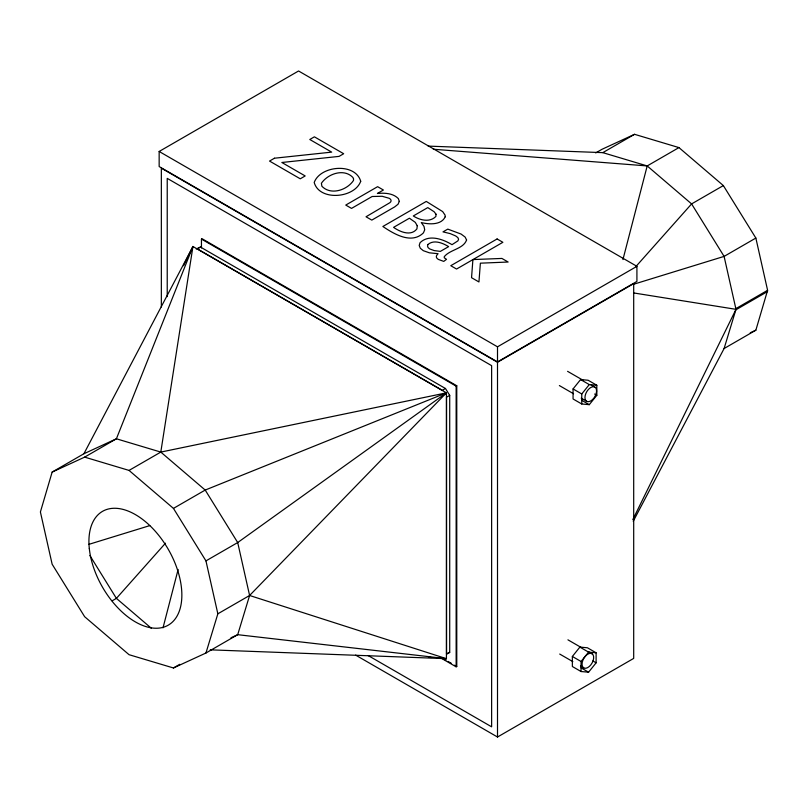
<?xml version="1.0" encoding="UTF-8"?>
<svg xmlns="http://www.w3.org/2000/svg" width="808" height="808" viewBox="0 0 808 808"><rect width="100%" height="100%" fill="white"/><g stroke="black" fill="none" stroke-linecap="round" stroke-linejoin="round"><path stroke-width="1.21" d="M205.949 653.015L217.847 613.817L249.601 595.486L446.43 658.672L237.703 634.684L205.949 653.015L173.447 667.974L129.048 654.692L84.648 616.706L52.146 564.226L40.4 511.969L52.146 472.084L84.648 457.126L129.048 470.418L160.802 452.086L192.94 246.491L446.43 392.85L446.43 658.672L210.232 649.834M163.014 627.836L178.134 569.478M622.938 259.57L647.198 165.933L678.952 147.591L723.352 185.577L755.854 238.057L767.6 290.314L755.854 330.199L724.099 348.531L633.24 521.261M52.146 472.084L83.901 453.753L116.403 438.794L160.802 452.086L446.43 392.85L249.601 595.486L237.703 634.684L230.977 637.775M724.099 348.531L735.997 309.333L724.099 256.399L691.597 203.909L647.198 165.933L602.798 152.641L428.159 146.107M83.901 453.753L192.94 246.491L116.403 438.794L84.648 457.126M183.507 265.711L192.94 246.491M632.815 519.625L735.997 309.333L633.573 292.93M573.064 388.941L580.588 379.568L588.123 380.245L596.819 385.264L596.819 395.304L589.285 404.667L581.76 403.99L573.064 398.98L573.064 388.941L581.76 393.961L581.76 403.99M581.76 393.961L589.285 384.588L596.819 385.264M572.357 656.47L579.881 647.107L587.416 647.774L596.112 652.793L596.112 662.833L588.577 672.195L581.053 671.529L572.357 666.509L572.357 656.47L581.053 661.489L581.053 671.529M581.053 661.489L588.577 652.127L596.112 652.793M165.488 543.188L116.403 598.375L112.171 600.819M635.856 266.589L691.597 203.909L723.352 185.577M159.156 151.47L298.566 70.983L636.916 266.327L636.916 281.416L497.506 361.903L159.156 166.559L159.156 151.47L497.506 346.814L636.916 266.327M201.455 247.904L201.455 239.087L202.081 238.734L456.772 385.769L456.772 666.459L456.146 666.822L440.845 657.985M445.461 388.496L200.475 247.056L197.303 248.884L442.279 390.325L445.461 388.496L449.713 395.364L449.713 652.369L446.541 654.197L446.541 397.193L449.713 395.364M595.698 152.934L602.051 149.268L634.553 134.31L678.952 147.591M602.798 152.641L634.553 134.31M129.048 470.418L173.447 508.394L205.202 490.062L446.43 392.85L237.703 542.552L205.949 560.883L217.847 613.817M201.455 239.087L456.146 386.133L456.772 385.769M161.347 306.969L161.347 168.175L497.506 362.257L633.694 283.628L633.694 658.399L497.506 737.017L355.621 655.106M755.854 238.057L724.099 256.399L633.038 284.436M767.6 290.314L735.835 308.656L735.835 309.838L767.6 291.506M173.447 667.974L179.8 664.307M196.223 249.005L200.475 247.056M750.248 332.775L755.854 330.199M446.521 653.834L449.713 652.369M88.698 544.41L149.803 525.604M433.29 149.227L647.198 165.933M428.816 657.298L431.331 657.49M438.875 658.086L446.43 658.672M567.59 371.337L582.871 380.154M590.507 384.568L594.87 387.093A8.211 4.747 -60 0 1 592.274 399.819A8.211 4.747 -60 0 1 585.154 395.708A8.211 4.747 -60 0 1 594.87 387.093M580.588 379.568L589.285 384.588M594.638 394.041L596.819 395.304M559.368 385.567L573.559 393.759M581.205 398.172L586.659 401.313M581.679 400.273L589.285 404.667M567.933 639.825L581.043 647.4M588.689 651.814L591.971 653.702A8.211 4.747 -60 0 1 589.365 666.428A8.211 4.747 -60 0 1 582.255 662.318A8.211 4.747 -60 0 1 591.971 653.702M579.881 647.107L588.577 652.127M592.85 660.954L596.112 662.833M559.712 654.056L572.832 661.621M580.477 666.045L583.75 667.933M580.972 667.812L588.577 672.195M442.562 658.257L445.844 660.146M448.026 661.409L451.308 663.307M454.581 665.196L456.772 666.459M368.196 655.571L491.628 726.826L491.628 365.65L167.226 178.366L167.226 296.657M160.802 452.086L205.202 490.062L237.703 542.552L249.601 595.486M151.359 628.27L116.403 598.375L89.87 555.53M173.447 508.394L205.949 560.883M497.506 346.814L497.506 361.903M497.506 362.257L497.506 737.017M456.146 386.133L456.146 666.822M353.55 178.962L353.48 180.477C347.147 190.062 330.815 195.657 321.877 186.234L321.402 183.285C327.796 173.791 344.006 168.054 352.945 177.518L353.55 178.962M436.027 214.211L435.886 216.443C429.846 222.745 419.817 220.231 413.312 215.958L427.775 207.606L434.128 211.736L436.027 214.211M472.902 259.61L471.549 277.7L478.942 281.962L480.376 263.176L508.131 262.024L501.909 258.439L472.963 259.57M417.231 225.684L416.938 228.856C411.009 236.613 399.98 231.876 393.577 227.361L409.414 218.211L415.261 222.331L417.231 225.684M466.58 240.006C463.287 249.117 450.016 249.46 444.249 256.702L444.269 257.792L446.521 259.317L443.744 261.398L438.461 259.439A6.615 3.818 0 0 1 436.724 255.328L438.077 253.692L429.391 252.823L423.291 250.682L420.291 248.228L419.201 245.46L420.049 242.703C428.907 233.997 442.925 239.168 452.015 244.673L457.924 240.845L458.591 239.229L457.853 237.602L455.712 235.966L450.248 233.623L443.006 231.876L447.784 229.118L461.105 234.067L465.145 237.087L466.58 240.006M360.711 181.275C354.641 198.303 319.402 201.424 314.201 182.467C320.402 165.448 355.298 162.388 360.711 181.275M428.018 244.45L427.513 246.006L428.068 247.571L429.654 248.904L434.138 250.571L440.36 251.389L448.612 246.632C442.774 243.046 433.977 239.35 428.018 244.45M445.228 216.786C441.299 225.291 428.977 224.462 421.291 222.564L423.998 226.381L424.715 229.815L423.442 232.856C411.413 244.632 393.9 233.896 382.861 226.493L426.281 201.424L442.683 211.605L445.077 215.12L445.228 216.786M399.283 201.404L398.051 204.242L394.688 206.898L371.801 220.109L366.024 216.776L389.81 202.737A5.494 3.171 0 0 0 389.113 198.263L382.224 196.283L372.155 196.496L351.531 208.403L345.753 205.07L377.619 186.678L383.396 190.011L377.407 193.466C384.618 192.809 392.961 193.102 398.364 198.596L399.283 201.404M274.468 158.216L269.539 161.065L300.253 178.8L305.182 175.952L281.861 162.489L339.067 156.388L343.673 153.732L314.393 136.825L309.787 139.491L331.674 152.126L274.468 158.216M497.102 238.956L450.783 265.701L456.56 269.044L502.879 242.299L497.102 238.956M89.294 548.45A65.721 37.946 60 0 0 163.539 627.2A65.721 37.946 60 0 0 153.338 529.119A65.721 37.946 60 0 0 89.294 548.45"/></g></svg>
